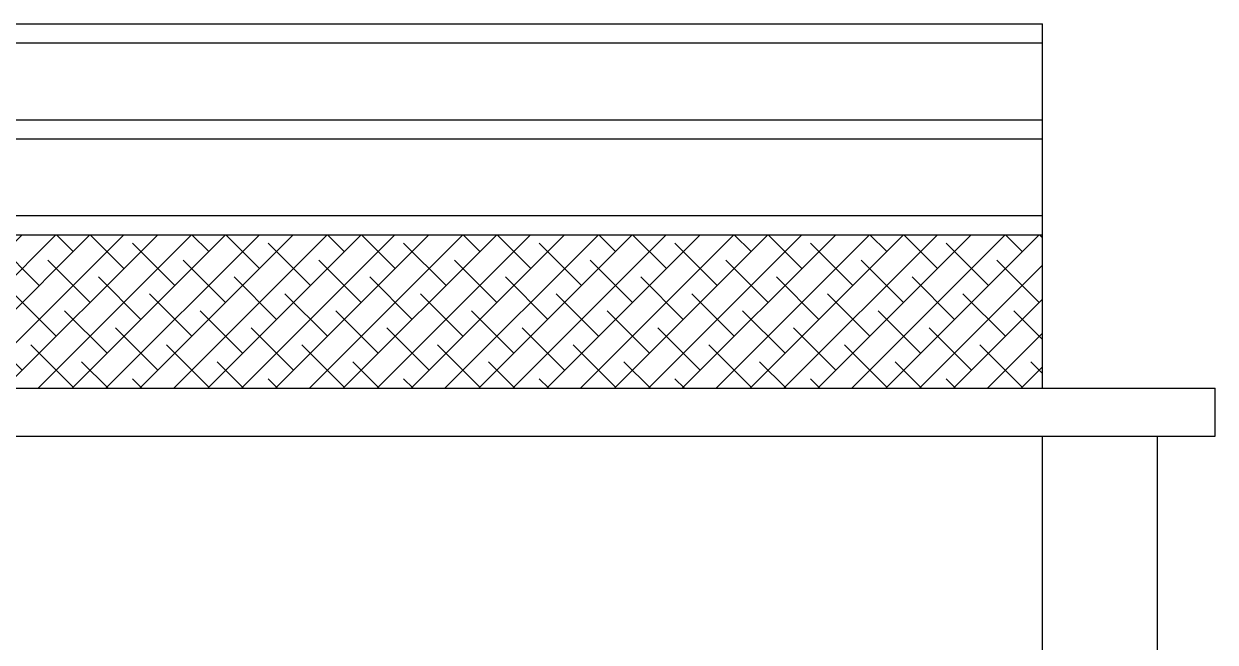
# Model space of a CAD drawing. Header units: inches. Extents: x -10117506 to -5032697, y -6529230 to -3253155.
# Drawn here: x -5046204.7 to -5046080.4, y -3258398.5 to -3258334 of the extents above; entities that cross this region are included whole.
import ezdxf

# ---------------------------------------------------------------- set-up
doc = ezdxf.new("R2010")
doc.units = ezdxf.units.IN
doc.header["$LTSCALE"] = 2
doc.header["$MEASUREMENT"] = 0
doc.layers.get('0').update_dxf_attribs({"linetype": 'CONTINUOUS'})

msp = doc.modelspace()

# ---------------------------------------------------------------- hatches: boundary and pattern name
at = {"ltscale": 0.5}
h = msp.add_hatch(dxfattribs=at)
h.set_pattern_fill('ANSI38', color=256, scale=20, style=0)
h.set_pattern_definition([(45, (11040.522, 5949.4276), (-1.767766953, 1.767766953), []), (135, (11040.522, 5949.4276), (-5.3033008589, 1.767766953), [6.25, -3.75])])
h.paths.add_polyline_path([(-5046471.4, -3258356.01), (-5046471.4, -3258372.01), (-5046098.44, -3258372.01), (-5046098.44, -3258356.01)])

# ---------------------------------------------------------------- linework, layer by layer
for p, q in [((-5046471.4, -3258334.01), (-5046098.44, -3258334.01)), ((-5046098.44, -3258372.01), (-5046098.44, -3258334.01)), ((-5046471.4, -3258336.01), (-5046098.44, -3258336.01)), ((-5046471.4, -3258344.01), (-5046098.44, -3258344.01)), ((-5046471.4, -3258346.01), (-5046098.44, -3258346.01)), ((-5046471.4, -3258354.01), (-5046098.44, -3258354.01)), ((-5046471.4, -3258356.01), (-5046098.44, -3258356.01)), ((-5046491.78, -3258372.01), (-5046080.44, -3258372.01)), ((-5046080.44, -3258377.01), (-5046080.44, -3258372.01)), ((-5046491.78, -3258377.01), (-5046080.44, -3258377.01)), ((-5046098.44, -3258484.01), (-5046098.44, -3258377.01)), ((-5046086.44, -3258484.01), (-5046086.44, -3258377.01))]:
    msp.add_line(p, q, dxfattribs=at)

doc.saveas('drawing.dxf')
